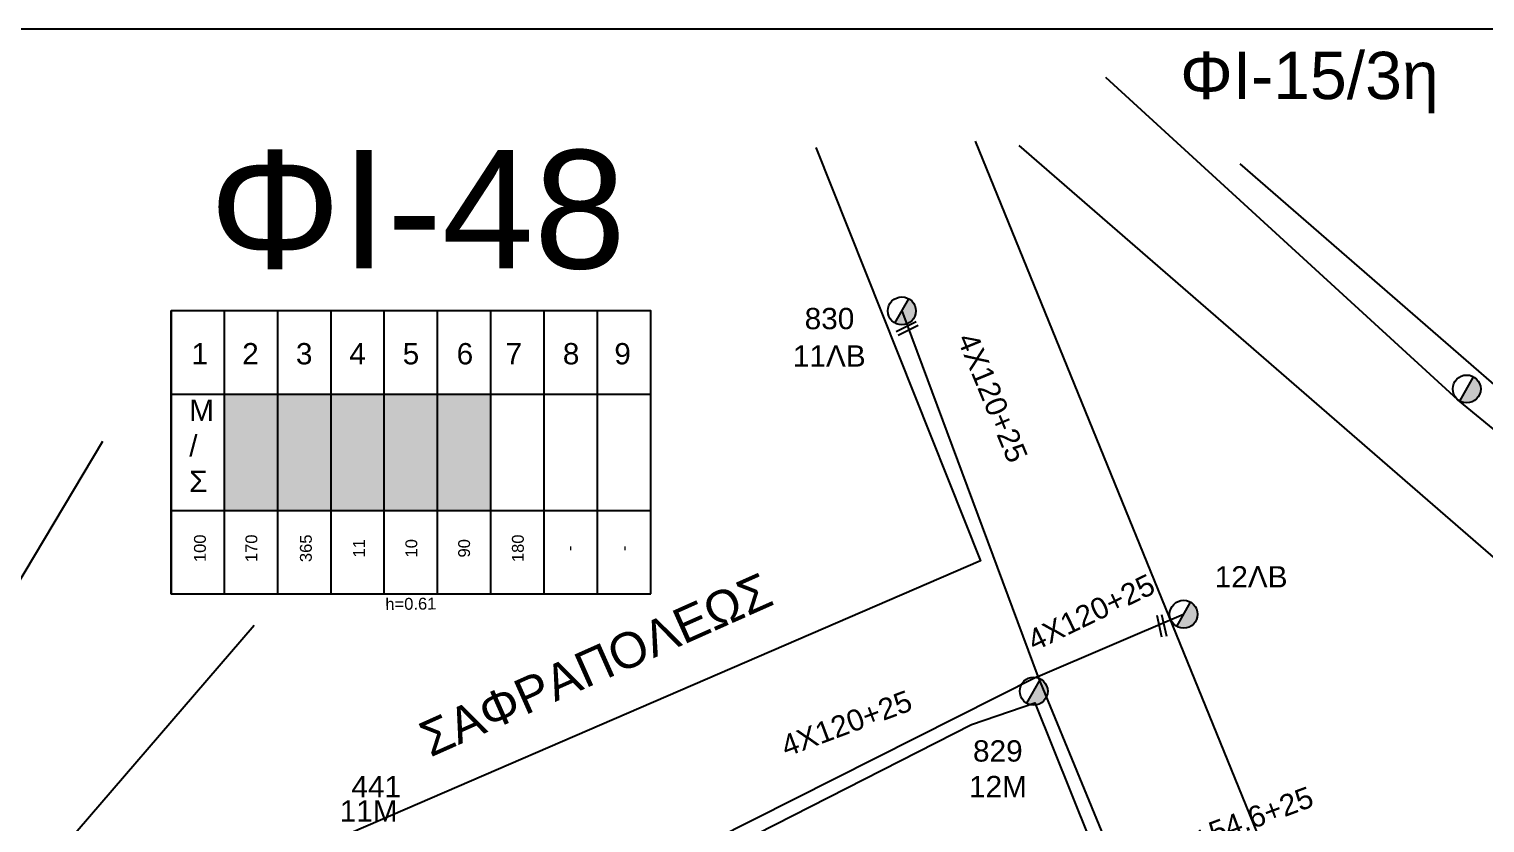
# Model space of a CAD drawing. Header units: millimetres. Extents: x 72 to 3039, y -786 to 786.
# Drawn here: x 283.2 to 406.2, y 708.1 to 775.2 of the extents above; entities that cross this region are included whole.
import ezdxf
from ezdxf.enums import TextEntityAlignment as Align

# ---------------------------------------------------------------- set-up
doc = ezdxf.new("R2010")
doc.units = ezdxf.units.MM
for name, color, linetype in [('Ασφαλειοκιβώτια Χ.Τ 9 αναχωρήσεων', 7, 'Continuous'), ('Γυμνά εναέρια ΧΤ (3Φ)   4x50AL', 7, 'Continuous'), ('Επιγραφές - Σχήματα', 7, 'Continuous'), ('Μηχανική τομή', 7, 'Continuous'), ('Στύλος ΦΜ', 7, 'Continuous'), ('Στύλος ΦΜ @ 1', 7, 'Continuous'), ('Υπόβαθρο ΔΕΗ', 7, 'Continuous')]:
    doc.layers.add(name, color=color, linetype=linetype)
doc.styles.get("Standard").update_dxf_attribs({"font": 'arial.ttf'})
doc.linetypes.add('SYN_LINE', pattern='A,0.5,-0.0001,["/\\/\\/\\/",Standard,S=0.1,R=0,X=0,Y=-0.05],-0.25', length=0.7501)

# ---------------------------------------------------------------- blocks, each defined once
blk = doc.blocks.new('ΥΠΑΡΧΩΝ ΤΣΙΜΕΝΤΕΝΙΟΣ ΣΤΥΛΟΣ')
at = {"layer": 'Στύλος ΦΜ'}
blk.add_hatch(color=7, dxfattribs=at).paths.add_polyline_path([(-1.29, -2.28, 0.574793), (2.62, 0, 0.268822), (1.3, 2.27)])
at = {"layer": 'Στύλος ΦΜ', "color": 7}
blk.add_line((-1.29, -2.28), (1.3, 2.27), dxfattribs=at)
blk.add_circle((0, 0), 2.62, dxfattribs=at)
at = {"layer": 'Στύλος ΦΜ', "flags": 4}
for tag, p in [('ΑΡΙΘΜΟΣ', (-4.68, 8.05)), ('ΤΥΠΟΣ', (-4.91, 3.03))]:
    blk.add_attdef(tag, p, '', height=4, dxfattribs=at)
blk = doc.blocks.new('ΜΗΧΑΝΙΚΗ ΤΟΜΗ')
at = {"layer": 'Μηχανική τομή', "ltscale": 40}
for p, q in [((-1.89, 0.78), (1.89, 0.78)), ((1.89, 0), (-1.89, 0))]:
    blk.add_line(p, q, dxfattribs=at)
blk = doc.blocks.new('ΑΣΦΑΛΕΙΟΚΙΒΩΤΙΟ ΥΠΟΣΤΑΘΜΟΥ 9A ΑΝΑΧΩΡΗΣΕΩΝ')
at = {"layer": 'Ασφαλειοκιβώτια Χ.Τ 9 αναχωρήσεων', "ltscale": 40}
for p, q in [((0, 0), (0, 23.91)), ((4.5, 0), (4.5, 23.91)), ((9, 0), (9, 23.91)), ((13.5, 0), (13.5, 23.91)), ((18, 0), (18, 23.91)), ((22.5, 0), (22.5, 23.91)), ((27, 0), (27, 23.91)), ((31.5, 0), (31.5, 23.91)), ((36, 0), (36, 23.91)), ((0, 16.87), (40.5, 16.87)), ((0, 7.04), (40.5, 7.04))]:
    blk.add_line(p, q, dxfattribs=at)
at = {"layer": 'Ασφαλειοκιβώτια Χ.Τ 9 αναχωρήσεων'}
blk.add_lwpolyline([(40.5, 0), (40.5, 23.91), (0, 23.91), (0, 0)], close=True, dxfattribs=at)
for s, p in [('1', (1.71, 19.38)), ('2', (5.99, 19.38)), ('3', (10.53, 19.38)), ('4', (15.04, 19.38)), ('5', (19.55, 19.38)), ('6', (24.11, 19.38)), ('7', (28.24, 19.38)), ('8', (33.08, 19.38)), ('9', (37.43, 19.38))]:
    blk.add_text(s, height=1.8, dxfattribs=at).set_placement(p)
at = {"layer": 'Ασφαλειοκιβώτια Χ.Τ 9 αναχωρήσεων', "ltscale": 40}
for tag, height, rotation, p in [('ΟΝΟΜΑ', 2.5, 0.6514, (19.14, 25.35)), ('ΚΕΙΜΕΝΟ 1', 1, 90, (2.42, 3.84)), ('ΚΕΙΜΕΝΟ 2', 1, 90, (6.78, 3.84)), ('ΚΕΙΜΕΝΟ 3', 1, 90, (11.38, 3.84)), ('ΚΕΙΜΕΝΟ 4', 1, 90, (15.86, 3.84)), ('ΚΕΙΜΕΝΟ 5', 1, 90, (20.28, 3.84)), ('ΚΕΙΜΕΝΟ 6', 1, 90, (24.74, 3.84)), ('ΚΕΙΜΕΝΟ 7', 1, 90, (29.28, 3.84)), ('ΚΕΙΜΕΝΟ 8', 1, 90, (33.65, 3.84)), ('ΚΕΙΜΕΝΟ 9', 1, 90, (38.21, 3.84)), ('ΣΧ', 1, 0.6514, (20.24, -0.85))]:
    blk.add_attdef(tag, text='', height=height, rotation=rotation, dxfattribs=at).set_placement(p, align=Align.MIDDLE_CENTER)

msp = doc.modelspace()

# ---------------------------------------------------------------- hatches: boundary and pattern name
at = {"layer": 'Ασφαλειοκιβώτια Χ.Τ 9 αναχωρήσεων'}
for color, points in [(1, [(304.25, 744.33), (299.75, 744.33), (299.75, 734.5), (304.25, 734.5)]), (6, [(308.75, 744.33), (304.25, 744.33), (304.25, 734.5), (308.75, 734.5)]), (62, [(313.25, 744.33), (308.75, 744.33), (308.75, 734.5), (313.25, 734.5)]), (133, [(317.75, 744.33), (313.25, 744.33), (313.25, 734.5), (317.75, 734.5)]), (151, [(317.75, 734.5), (322.25, 734.5), (322.25, 744.33), (317.75, 744.33)])]:
    msp.add_hatch(color=color, dxfattribs=at).paths.add_polyline_path(points)

# ---------------------------------------------------------------- linework, layer by layer
at = {"layer": 'Γυμνά εναέρια ΧΤ (3Φ)   4x50AL', "color": 30, "ltscale": 0.15}
msp.add_lwpolyline([(466.95, 673.75), (455.62, 694.38), (430.86, 721.74), (403.94, 743.85), (374.2, 771.07)], dxfattribs=at)
at = {"layer": 'Γυμνά εναέρια ΧΤ (3Φ)   4x50AL', "color": 6, "linetype": 'SYN_LINE', "ltscale": 20}
msp.add_lwpolyline([(356.97, 751.36), (368.45, 720.48), (376.28, 701.44), (384.88, 678.82)], dxfattribs=at)
at = {"layer": 'Γυμνά εναέρια ΧΤ (3Φ)   4x50AL', "color": 6, "linetype": 'SYN_LINE', "ltscale": 10}
msp.add_lwpolyline([(368.45, 720.48), (380.77, 725.73)], dxfattribs=at)
at = {"layer": 'Γυμνά εναέρια ΧΤ (3Φ)   4x50AL', "color": 6, "linetype": 'SYN_LINE', "ltscale": 15}
msp.add_lwpolyline([(368.45, 720.48), (341.03, 706.63), (313.73, 704.34), (280.82, 694.15), (254.12, 701.07)], dxfattribs=at)
at = {"layer": 'Επιγραφές - Σχήματα'}
msp.add_lwpolyline([(111.68, -308.22), (2083.59, -308.22), (2083.59, 775.16), (111.68, 775.16)], close=True, dxfattribs=at)
at = {"layer": 'Υπόβαθρο ΔΕΗ'}
for points in [[(289.45, 740.32), (274.64, 715.52), (270.06, 715.6), (254.57, 756.7), (260.14, 765.71)], [(349.7, 765.15), (363.62, 730.24), (287.39, 697.29), (283.29, 702.79), (302.24, 724.81)], [(408.38, 764.03), (426.47, 751.09), (437.17, 740.33), (426.53, 728.19), (385.54, 763.78)], [(316.59, 694), (342.8, 705.59), (342.8, 705.59), (343.24, 706.41), (362.84, 716.42), (368.21, 718.23), (383.64, 679.81), (357.95, 669.9), (342.41, 662.06), (342.16, 661.17), (331.69, 656.56), (316.59, 694)]]:
    msp.add_lwpolyline(points, dxfattribs=at)
msp.add_lwpolyline([(366.85, 765.33), (437.82, 703.74), (450.71, 690.84, -0.22311), (457.34, 672.44, -0.135511), (453.88, 652.23), (438.14, 642.14), (416.66, 634.42), (363.18, 765.69)], format="xyb", dxfattribs=at)

# ---------------------------------------------------------------- block references
at = {"layer": 'Ασφαλειοκιβώτια Χ.Τ 9 αναχωρήσεων'}
ref = msp.add_blockref('ΑΣΦΑΛΕΙΟΚΙΒΩΤΙΟ ΥΠΟΣΤΑΘΜΟΥ 9A ΑΝΑΧΩΡΗΣΕΩΝ', (295.25, 727.46), dxfattribs=at)
ref.add_attrib('ΚΕΙΜΕΝΟ 9', '-', dxfattribs={"ltscale": 40, "height": 1, "rotation": 90}).set_placement((333.46, 731.3), align=Align.MIDDLE_CENTER)
ref.add_attrib('ΚΕΙΜΕΝΟ 8', '-', dxfattribs={"ltscale": 40, "height": 1, "rotation": 90}).set_placement((328.89, 731.3), align=Align.MIDDLE_CENTER)
ref.add_attrib('ΚΕΙΜΕΝΟ 7', '180', dxfattribs={"ltscale": 40, "height": 1, "rotation": 90}).set_placement((324.53, 731.3), align=Align.MIDDLE_CENTER)
ref.add_attrib('ΚΕΙΜΕΝΟ 6', '90', dxfattribs={"ltscale": 40, "height": 1, "rotation": 90}).set_placement((319.99, 731.3), align=Align.MIDDLE_CENTER)
ref.add_attrib('ΚΕΙΜΕΝΟ 5', '10', dxfattribs={"ltscale": 40, "height": 1, "rotation": 90}).set_placement((315.53, 731.3), align=Align.MIDDLE_CENTER)
ref.add_attrib('ΚΕΙΜΕΝΟ 4', '11', dxfattribs={"ltscale": 40, "height": 1, "rotation": 90}).set_placement((311.11, 731.3), align=Align.MIDDLE_CENTER)
ref.add_attrib('ΚΕΙΜΕΝΟ 3', '365', dxfattribs={"ltscale": 40, "height": 1, "rotation": 90}).set_placement((306.62, 731.3), align=Align.MIDDLE_CENTER)
ref.add_attrib('ΚΕΙΜΕΝΟ 1', '100', dxfattribs={"ltscale": 40, "height": 1, "rotation": 90}).set_placement((297.67, 731.3), align=Align.MIDDLE_CENTER)
ref.add_attrib('ΚΕΙΜΕΝΟ 2', '170', dxfattribs={"ltscale": 40, "height": 1, "rotation": 90}).set_placement((302.02, 731.3), align=Align.MIDDLE_CENTER)
ref.add_attrib('ΣΧ', 'h=0.61', dxfattribs={"ltscale": 40, "height": 1, "rotation": 0.6514}).set_placement((315.49, 726.61), align=Align.MIDDLE_CENTER)
at = {"layer": 'Μηχανική τομή', "xscale": 0.500000000000069, "yscale": 0.500000000000069, "zscale": 0.500000000000069}
for p, rotation in [((357.33, 750.04), 206.6738276913492), ((378.74, 724.71), 282.6307770509857)]:
    msp.add_blockref('ΜΗΧΑΝΙΚΗ ΤΟΜΗ', p, dxfattribs=dict(at, rotation=rotation))
at = {"layer": 'Στύλος ΦΜ @ 1', "ltscale": 40}
ref = msp.add_blockref('ΥΠΑΡΧΩΝ ΤΣΙΜΕΝΤΕΝΙΟΣ ΣΤΥΛΟΣ', (356.97, 751.36), dxfattribs=dict(at, xscale=0.4499999999998181, yscale=0.4499999999998181, zscale=0.4499999999998181))
ref.add_attrib('ΤΥΠΟΣ', '11ΛΒ', (347.76, 746.65), dxfattribs={"layer": 'Στύλος ΦΜ', "height": 1.8, "flags": 4})
ref.add_attrib('ΑΡΙΘΜΟΣ', '830', (348.76, 749.81), dxfattribs={"layer": 'Στύλος ΦΜ', "height": 1.8, "flags": 4})
ref = msp.add_blockref('ΥΠΑΡΧΩΝ ΤΣΙΜΕΝΤΕΝΙΟΣ ΣΤΥΛΟΣ', (404.69, 744.76), dxfattribs=dict(at, xscale=0.4499999999998181, yscale=0.4499999999998181, zscale=0.4499999999998181))
ref.add_attrib('ΑΡΙΘΜΟΣ', '592', (408.23, 745.89), dxfattribs={"layer": 'Στύλος ΦΜ', "height": 1.8, "flags": 4})
ref = msp.add_blockref('ΥΠΑΡΧΩΝ ΤΣΙΜΕΝΤΕΝΙΟΣ ΣΤΥΛΟΣ', (380.77, 725.73), dxfattribs=dict(at, xscale=0.4499999999998181, yscale=0.4499999999998181, zscale=0.4499999999998181))
ref.add_attrib('ΑΡΙΘΜΟΣ', '12ΛΒ', (383.4, 727.99), dxfattribs={"layer": 'Στύλος ΦΜ', "height": 1.8, "flags": 4})
ref = msp.add_blockref('ΥΠΑΡΧΩΝ ΤΣΙΜΕΝΤΕΝΙΟΣ ΣΤΥΛΟΣ', (368.11, 719.23), dxfattribs=dict(at, xscale=0.4499999999998181, yscale=0.4499999999998181, zscale=0.4499999999998181))
ref.add_attrib('ΤΥΠΟΣ', '12Μ', (362.64, 710.27), dxfattribs={"layer": 'Στύλος ΦΜ', "height": 1.8, "flags": 4})
ref.add_attrib('ΑΡΙΘΜΟΣ', '829', (362.98, 713.28), dxfattribs={"layer": 'Στύλος ΦΜ', "height": 1.8, "flags": 4})
ref = msp.add_blockref('ΥΠΑΡΧΩΝ ΤΣΙΜΕΝΤΕΝΙΟΣ ΣΤΥΛΟΣ', (313.73, 705.52), dxfattribs=dict(at, xscale=0.4499999999998181, yscale=0.4499999999998181, zscale=0.4499999999998181))
ref.add_attrib('ΤΥΠΟΣ', '11Μ', (309.48, 708.21), dxfattribs={"layer": 'Στύλος ΦΜ', "height": 1.8, "flags": 4})
ref.add_attrib('ΑΡΙΘΜΟΣ', '441', (310.47, 710.27), dxfattribs={"layer": 'Στύλος ΦΜ', "height": 1.8, "flags": 4})

# ---------------------------------------------------------------- texts
at = {"layer": 'Ασφαλειοκιβώτια Χ.Τ 9 αναχωρήσεων', "insert": (296.77, 743.86), "char_height": 1.8, "width": 1.074, "attachment_point": 1}
msp.add_mtext('Μ\\P/\\PΣ', dxfattribs=at)
at = {"layer": 'Γυμνά εναέρια ΧΤ (3Φ)   4x50AL', "char_height": 1.8, "width": 36.4294, "attachment_point": 1}
for s, insert, rotation in [('4X120+25', (363.27, 749.71), 292.4379), ('4X120+25', (367.37, 724.19), 25.856), ('4X120+25', (346.57, 715.34), 20.4404), ('3X70+54.6+25', (375.82, 705.48), 20.4404)]:
    msp.add_mtext(s, dxfattribs=dict(at, insert=insert, rotation=rotation))
at = {"layer": 'Επιγραφές - Σχήματα', "attachment_point": 1}
for s, insert, char_height, width in [('ΦI-15/3η', (380.47, 773.25), 4, 36.4294), ('ΦΙ-48', (298.44, 764.94), 10, 8.9314)]:
    msp.add_mtext(s, dxfattribs=dict(at, insert=insert, char_height=char_height, width=width))
at = {"layer": 'Επιγραφές - Σχήματα', "insert": (315.92, 716.36), "char_height": 3, "width": 36.4294, "attachment_point": 1, "rotation": 24}
msp.add_mtext('ΣAΦPAΠOΛEΩΣ', dxfattribs=at)

doc.saveas('drawing.dxf')
